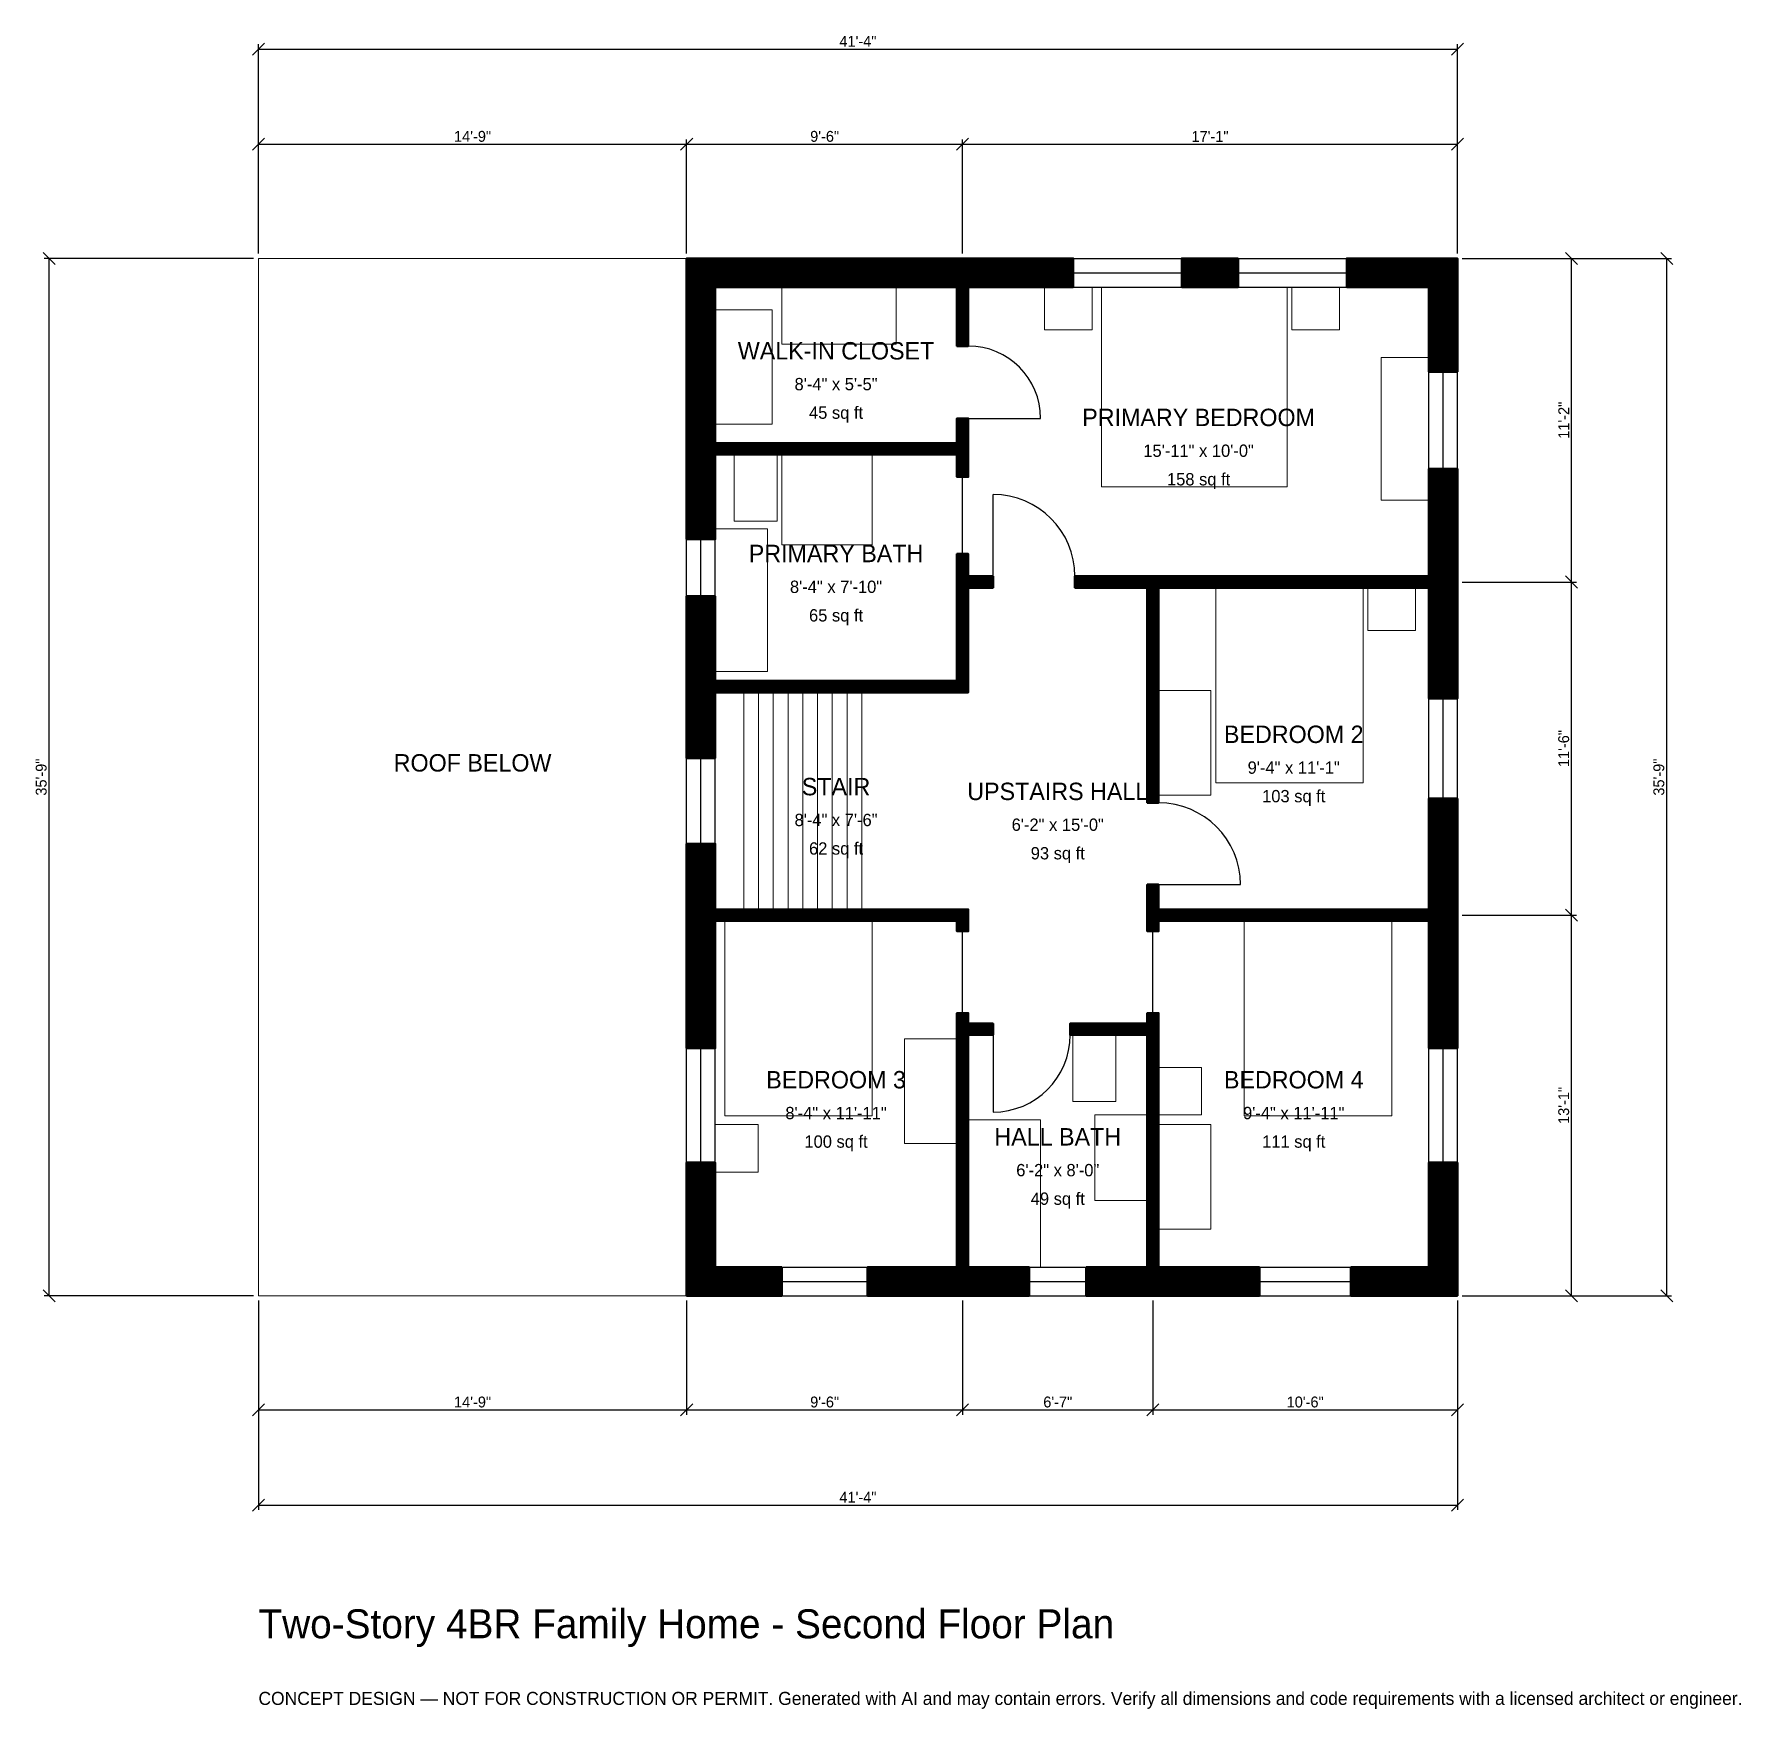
# Model space of a CAD drawing. Header units: inches. Extents: x -93 to 613, y -171 to 522.
import ezdxf
from ezdxf.enums import TextEntityAlignment as Align

# ---------------------------------------------------------------- set-up
doc = ezdxf.new("R2010")
doc.units = ezdxf.units.IN
doc.header["$MEASUREMENT"] = 0
doc.linetypes.add('DASHED', pattern=[0.6, 0.5, -0.1])
for name, color, linetype, lineweight in [('A-ANNO-DIMS', 1, 'Continuous', 13), ('A-ANNO-TEXT', 7, 'Continuous', 18), ('A-AREA-IDEN', 7, 'Continuous', 18), ('A-DOOR', 2, 'Continuous', 25), ('A-FLOR-FIXT', 9, 'Continuous', 13), ('A-FLOR-STRS', 3, 'Continuous', 18), ('A-FURN', 9, 'Continuous', 13), ('A-GLAZ', 4, 'Continuous', 25), ('A-SITE-PAVE', 8, 'Continuous', 13), ('A-WALL', 7, 'Continuous', 50), ('A-WALL-PATT', 8, 'Continuous', 13)]:
    doc.layers.add(name, color=color, linetype=linetype, lineweight=lineweight)
doc.dimstyles.new('PLAN', dxfattribs={"dimtxt": 4.5, "dimasz": 3, "dimexe": 2, "dimexo": 2, "dimgap": 1, "dimtad": 1, "dimdec": 0, "dimlunit": 4, "dimtsz": 2.5, "dimcen": 2.5, "dimclrd": 1, "dimclre": 1, "dimazin": 3, "dimtfac": 1, "dimtmove": 0, "dimatfit": 3})

msp = doc.modelspace()

# ---------------------------------------------------------------- hatches: boundary and pattern name
at = {"layer": 'A-WALL-PATT'}
h = msp.add_hatch(dxfattribs=at)
h.set_pattern_fill('ANSI31', color=8, scale=0.8)
h.paths.add_polyline_path([(285.4331, 0), (251.9685, 0), (251.9685, 11.811), (285.4331, 11.811), (288.9764, 11.811), (288.9764, 107.874), (288.9764, 112.5984), (288.9764, 116.9291), (293.7008, 116.9291), (293.7008, 112.5984), (303.937, 112.5984), (303.937, 107.874), (293.7008, 107.874), (293.7008, 11.811), (297.2441, 11.811), (318.8976, 11.811), (318.8976, 0), (297.2441, 0), (293.7008, 0), (293.7008, 0), (288.9764, 0), (288.9764, 0), (285.4331, 0)])
h.paths.add_polyline_path([(188.9764, 0), (188.9764, 0), (177.1654, 0), (177.1654, 0), (177.1653, 0), (177.1653, 11.811), (177.1654, 11.811), (177.1654, 55.1181), (188.9764, 55.1181), (188.9764, 11.811), (216.5354, 11.811), (216.5354, 0), (188.9764, 0)])
h.paths.add_polyline_path([(177.1654, 151.5748), (177.1654, 155.1181), (177.1653, 155.1181), (177.1653, 159.8425), (177.1654, 159.8425), (177.1654, 163.3858), (177.1654, 187.0079), (188.9764, 187.0079), (188.9764, 163.3858), (188.9764, 159.8425), (288.9764, 159.8425), (293.7008, 159.8425), (293.7008, 155.1181), (293.7008, 150.7874), (288.9764, 150.7874), (288.9764, 155.1181), (188.9764, 155.1181), (188.9764, 151.5748), (188.9764, 102.3622), (177.1654, 102.3622), (177.1654, 151.5748)])
h.paths.add_polyline_path([(177.1654, 246.063), (177.1654, 249.6063), (177.1653, 249.6063), (177.1653, 254.3307), (177.1654, 254.3307), (177.1654, 257.874), (177.1654, 289.3701), (188.9764, 289.3701), (188.9764, 257.874), (188.9764, 254.3307), (288.9764, 254.3307), (288.9764, 292.9134), (288.9764, 297.6378), (288.9764, 306.8898), (293.7008, 306.8898), (293.7008, 297.6378), (303.937, 297.6378), (303.937, 292.9134), (293.7008, 292.9134), (293.7008, 254.3307), (293.7008, 249.6063), (288.9764, 249.6063), (188.9764, 249.6063), (188.9764, 246.063), (188.9764, 222.4409), (177.1654, 222.4409), (177.1654, 246.063)])
h.paths.add_polyline_path([(177.1654, 344.4882), (177.1654, 348.0315), (177.1653, 348.0315), (177.1653, 352.7559), (177.1654, 352.7559), (177.1654, 356.2992), (177.1654, 417.3228), (177.1653, 417.3228), (177.1653, 429.1339), (177.1654, 429.1339), (177.1654, 429.1339), (188.9764, 429.1339), (188.9764, 429.1339), (285.4331, 429.1339), (288.9764, 429.1339), (288.9764, 429.1339), (293.7008, 429.1339), (293.7008, 429.1339), (297.2441, 429.1339), (337.1391, 429.1339), (337.1391, 417.3228), (297.2441, 417.3228), (293.7008, 417.3228), (293.7008, 392.9134), (288.9764, 392.9134), (288.9764, 417.3228), (285.4331, 417.3228), (188.9764, 417.3228), (188.9764, 356.2992), (188.9764, 352.7559), (288.9764, 352.7559), (288.9764, 362.9921), (293.7008, 362.9921), (293.7008, 352.7559), (293.7008, 348.0315), (293.7008, 338.7795), (288.9764, 338.7795), (288.9764, 348.0315), (188.9764, 348.0315), (188.9764, 344.4882), (188.9764, 312.9921), (177.1654, 312.9921), (177.1654, 344.4882)])
h.paths.add_polyline_path([(405.3806, 429.1339), (405.3806, 417.3228), (382.021, 417.3228), (382.021, 429.1339), (405.3806, 429.1339)])
h.paths.add_polyline_path([(484.252, 429.1339), (484.252, 429.1339), (496.063, 429.1339), (496.063, 429.1339), (496.063, 429.1339), (496.063, 417.3228), (496.063, 417.3228), (496.063, 382.2835), (484.252, 382.2835), (484.252, 417.3228), (450.2625, 417.3228), (450.2625, 429.1339), (484.252, 429.1339)])
h.paths.add_polyline_path([(496.063, 301.1811), (496.063, 297.6378), (496.063, 297.6378), (496.063, 292.9134), (496.063, 292.9134), (496.063, 289.3701), (496.063, 247.0472), (484.252, 247.0472), (484.252, 289.3701), (484.252, 292.9134), (372.4409, 292.9134), (372.4409, 203.937), (367.7165, 203.937), (367.7165, 292.9134), (337.7953, 292.9134), (337.7953, 297.6378), (367.7165, 297.6378), (372.4409, 297.6378), (484.252, 297.6378), (484.252, 301.1811), (484.252, 342.126), (496.063, 342.126), (496.063, 301.1811)])
h.paths.add_polyline_path([(496.063, 163.3858), (496.063, 159.8425), (496.063, 159.8425), (496.063, 155.1181), (496.063, 155.1181), (496.063, 151.5748), (496.063, 102.3622), (484.252, 102.3622), (484.252, 151.5748), (484.252, 155.1181), (372.4409, 155.1181), (372.4409, 150.7874), (367.7165, 150.7874), (367.7165, 155.1181), (367.7165, 159.8425), (367.7165, 170.0787), (372.4409, 170.0787), (372.4409, 159.8425), (484.252, 159.8425), (484.252, 163.3858), (484.252, 205.7087), (496.063, 205.7087), (496.063, 163.3858)])
h.paths.add_polyline_path([(496.063, 11.811), (496.063, 11.811), (496.063, 0), (496.063, 0), (496.063, 0), (484.252, 0), (484.252, 0), (451.9685, 0), (451.9685, 11.811), (484.252, 11.811), (484.252, 55.1181), (496.063, 55.1181), (496.063, 11.811)])
h.paths.add_polyline_path([(375.9843, 0), (372.4409, 0), (372.4409, 0), (367.7165, 0), (367.7165, 0), (364.1732, 0), (342.5197, 0), (342.5197, 11.811), (364.1732, 11.811), (367.7165, 11.811), (367.7165, 107.874), (335.8268, 107.874), (335.8268, 112.5984), (367.7165, 112.5984), (367.7165, 116.9291), (372.4409, 116.9291), (372.4409, 112.5984), (372.4409, 107.874), (372.4409, 11.811), (375.9843, 11.811), (414.1732, 11.811), (414.1732, 0), (375.9843, 0)])

# ---------------------------------------------------------------- linework, layer by layer
at = {"layer": 'A-DOOR'}
for p, q in [((293.7008, 362.9921), (323.622, 362.9921)), ((291.3386, 306.8898), (291.3386, 338.7795)), ((303.937, 297.6378), (303.937, 331.4961)), ((372.4409, 170.0787), (406.2992, 170.0787)), ((291.3386, 116.9291), (291.3386, 150.7874)), ((370.0787, 116.9291), (370.0787, 150.7874)), ((303.937, 107.874), (303.937, 75.9843))]:
    msp.add_line(p, q, dxfattribs=at)
for centre, radius, start, end in [((293.7008, 362.9921), 29.9213, 0, 90), ((303.937, 297.6378), 33.8583, 0, 90), ((372.4409, 170.0787), 33.8583, 0, 90), ((303.937, 107.874), 31.8898, 270, 360)]:
    msp.add_arc(centre, radius, start, end, dxfattribs=at)
at = {"layer": 'A-FLOR-FIXT'}
for points in [[(196.8504, 320.4724), (214.5669, 320.4724), (214.5669, 348.0315), (196.8504, 348.0315)], [(216.5354, 310.6299), (253.937, 310.6299), (253.937, 348.0315), (216.5354, 348.0315)], [(188.9764, 258.2677), (210.6299, 258.2677), (210.6299, 317.3228), (188.9764, 317.3228)], [(337.0079, 80.315), (354.7244, 80.315), (354.7244, 107.874), (337.0079, 107.874)], [(293.7008, 11.811), (323.622, 11.811), (323.622, 72.8346), (293.7008, 72.8346)], [(346.063, 39.3701), (367.7165, 39.3701), (367.7165, 74.8031), (346.063, 74.8031)]]:
    msp.add_lwpolyline(points, close=True, dxfattribs=at)
at = {"layer": 'A-FLOR-STRS'}
for p, q in [((200.7874, 159.8425), (200.7874, 249.6063)), ((206.8898, 159.8425), (206.8898, 249.6063)), ((212.9921, 159.8425), (212.9921, 249.6063)), ((219.0945, 159.8425), (219.0945, 249.6063)), ((225.1969, 159.8425), (225.1969, 249.6063)), ((231.2992, 159.8425), (231.2992, 249.6063)), ((237.4016, 159.8425), (237.4016, 249.6063)), ((243.5039, 159.8425), (243.5039, 249.6063)), ((249.6063, 159.8425), (249.6063, 249.6063))]:
    msp.add_line(p, q, dxfattribs=at)
at = {"layer": 'A-FURN'}
for points in [[(216.5354, 393.7008), (263.7795, 393.7008), (263.7795, 417.3228), (216.5354, 417.3228)], [(325.1969, 399.6063), (344.8819, 399.6063), (344.8819, 417.3228), (325.1969, 417.3228)], [(348.8189, 334.6457), (425.5906, 334.6457), (425.5906, 417.3228), (348.8189, 417.3228)], [(427.5591, 399.6063), (447.2441, 399.6063), (447.2441, 417.3228), (427.5591, 417.3228)], [(188.9764, 360.6299), (212.5984, 360.6299), (212.5984, 407.874), (188.9764, 407.874)], [(464.5669, 329.1339), (484.252, 329.1339), (484.252, 388.189), (464.5669, 388.189)], [(396.063, 212.2047), (457.0866, 212.2047), (457.0866, 292.9134), (396.063, 292.9134)], [(459.0551, 275.1969), (478.7402, 275.1969), (478.7402, 292.9134), (459.0551, 292.9134)], [(372.4409, 207.0866), (394.0945, 207.0866), (394.0945, 250.3937), (372.4409, 250.3937)], [(192.9134, 74.4094), (253.937, 74.4094), (253.937, 155.1181), (192.9134, 155.1181)], [(407.874, 74.4094), (468.8976, 74.4094), (468.8976, 155.1181), (407.874, 155.1181)], [(267.3228, 62.9921), (288.9764, 62.9921), (288.9764, 106.2992), (267.3228, 106.2992)], [(372.4409, 74.8031), (390.1575, 74.8031), (390.1575, 94.4882), (372.4409, 94.4882)], [(188.9764, 51.1811), (206.6929, 51.1811), (206.6929, 70.8661), (188.9764, 70.8661)], [(372.4409, 27.5591), (394.0945, 27.5591), (394.0945, 70.8661), (372.4409, 70.8661)]]:
    msp.add_lwpolyline(points, close=True, dxfattribs=at)
at = {"layer": 'A-GLAZ'}
for p, q in [((337.1391, 429.1339), (382.021, 429.1339)), ((405.3806, 429.1339), (450.2625, 429.1339)), ((337.1391, 423.2283), (382.021, 423.2283)), ((337.1391, 417.3228), (382.021, 417.3228)), ((405.3806, 423.2283), (450.2625, 423.2283)), ((405.3806, 417.3228), (450.2625, 417.3228)), ((484.252, 342.126), (484.252, 382.2835)), ((490.1575, 342.126), (490.1575, 382.2835)), ((496.063, 342.126), (496.063, 382.2835)), ((177.1654, 289.3701), (177.1654, 312.9921)), ((183.0709, 289.3701), (183.0709, 312.9921)), ((188.9764, 289.3701), (188.9764, 312.9921)), ((484.252, 205.7087), (484.252, 247.0472)), ((490.1575, 205.7087), (490.1575, 247.0472)), ((496.063, 205.7087), (496.063, 247.0472)), ((177.1654, 187.0079), (177.1654, 222.4409)), ((183.0709, 187.0079), (183.0709, 222.4409)), ((188.9764, 187.0079), (188.9764, 222.4409)), ((177.1654, 55.1181), (177.1654, 102.3622)), ((183.0709, 55.1181), (183.0709, 102.3622)), ((188.9764, 55.1181), (188.9764, 102.3622)), ((484.252, 55.1181), (484.252, 102.3622)), ((490.1575, 55.1181), (490.1575, 102.3622)), ((496.063, 55.1181), (496.063, 102.3622)), ((216.5354, 11.811), (251.9685, 11.811)), ((318.8976, 11.811), (342.5197, 11.811)), ((414.1732, 11.811), (451.9685, 11.811)), ((216.5354, 5.9055), (251.9685, 5.9055)), ((216.5354, 0), (251.9685, 0)), ((318.8976, 5.9055), (342.5197, 5.9055)), ((318.8976, 0), (342.5197, 0)), ((414.1732, 5.9055), (451.9685, 5.9055)), ((414.1732, 0), (451.9685, 0))]:
    msp.add_line(p, q, dxfattribs=at)
at = {"layer": 'A-SITE-PAVE', "linetype": 'DASHED'}
msp.add_lwpolyline([(0, 0), (177.1654, 0), (177.1654, 429.1339), (0, 429.1339)], close=True, dxfattribs=at)
at = {"layer": 'A-WALL'}
for points in [[(177.1654, 344.4882), (177.1654, 348.0315), (177.1653, 348.0315), (177.1653, 352.7559), (177.1654, 352.7559), (177.1654, 356.2992), (177.1654, 417.3228), (177.1653, 417.3228), (177.1653, 429.1339), (177.1654, 429.1339), (177.1654, 429.1339), (188.9764, 429.1339), (188.9764, 429.1339), (285.4331, 429.1339), (288.9764, 429.1339), (288.9764, 429.1339), (293.7008, 429.1339), (293.7008, 429.1339), (297.2441, 429.1339), (337.1391, 429.1339), (337.1391, 417.3228), (297.2441, 417.3228), (293.7008, 417.3228), (293.7008, 392.9134), (288.9764, 392.9134), (288.9764, 417.3228), (285.4331, 417.3228), (188.9764, 417.3228), (188.9764, 356.2992), (188.9764, 352.7559), (288.9764, 352.7559), (288.9764, 362.9921), (293.7008, 362.9921), (293.7008, 352.7559), (293.7008, 348.0315), (293.7008, 338.7795), (288.9764, 338.7795), (288.9764, 348.0315), (188.9764, 348.0315), (188.9764, 344.4882), (188.9764, 312.9921), (177.1654, 312.9921), (177.1654, 344.4882)], [(405.3806, 429.1339), (405.3806, 417.3228), (382.021, 417.3228), (382.021, 429.1339), (405.3806, 429.1339)], [(484.252, 429.1339), (484.252, 429.1339), (496.063, 429.1339), (496.063, 429.1339), (496.063, 429.1339), (496.063, 417.3228), (496.063, 417.3228), (496.063, 382.2835), (484.252, 382.2835), (484.252, 417.3228), (450.2625, 417.3228), (450.2625, 429.1339), (484.252, 429.1339)], [(496.063, 301.1811), (496.063, 297.6378), (496.063, 297.6378), (496.063, 292.9134), (496.063, 292.9134), (496.063, 289.3701), (496.063, 247.0472), (484.252, 247.0472), (484.252, 289.3701), (484.252, 292.9134), (372.4409, 292.9134), (372.4409, 203.937), (367.7165, 203.937), (367.7165, 292.9134), (337.7953, 292.9134), (337.7953, 297.6378), (367.7165, 297.6378), (372.4409, 297.6378), (484.252, 297.6378), (484.252, 301.1811), (484.252, 342.126), (496.063, 342.126), (496.063, 301.1811)], [(177.1654, 246.063), (177.1654, 249.6063), (177.1653, 249.6063), (177.1653, 254.3307), (177.1654, 254.3307), (177.1654, 257.874), (177.1654, 289.3701), (188.9764, 289.3701), (188.9764, 257.874), (188.9764, 254.3307), (288.9764, 254.3307), (288.9764, 292.9134), (288.9764, 297.6378), (288.9764, 306.8898), (293.7008, 306.8898), (293.7008, 297.6378), (303.937, 297.6378), (303.937, 292.9134), (293.7008, 292.9134), (293.7008, 254.3307), (293.7008, 249.6063), (288.9764, 249.6063), (188.9764, 249.6063), (188.9764, 246.063), (188.9764, 222.4409), (177.1654, 222.4409), (177.1654, 246.063)], [(496.063, 163.3858), (496.063, 159.8425), (496.063, 159.8425), (496.063, 155.1181), (496.063, 155.1181), (496.063, 151.5748), (496.063, 102.3622), (484.252, 102.3622), (484.252, 151.5748), (484.252, 155.1181), (372.4409, 155.1181), (372.4409, 150.7874), (367.7165, 150.7874), (367.7165, 155.1181), (367.7165, 159.8425), (367.7165, 170.0787), (372.4409, 170.0787), (372.4409, 159.8425), (484.252, 159.8425), (484.252, 163.3858), (484.252, 205.7087), (496.063, 205.7087), (496.063, 163.3858)], [(177.1654, 151.5748), (177.1654, 155.1181), (177.1653, 155.1181), (177.1653, 159.8425), (177.1654, 159.8425), (177.1654, 163.3858), (177.1654, 187.0079), (188.9764, 187.0079), (188.9764, 163.3858), (188.9764, 159.8425), (288.9764, 159.8425), (293.7008, 159.8425), (293.7008, 155.1181), (293.7008, 150.7874), (288.9764, 150.7874), (288.9764, 155.1181), (188.9764, 155.1181), (188.9764, 151.5748), (188.9764, 102.3622), (177.1654, 102.3622), (177.1654, 151.5748)], [(285.4331, 0), (251.9685, 0), (251.9685, 11.811), (285.4331, 11.811), (288.9764, 11.811), (288.9764, 107.874), (288.9764, 112.5984), (288.9764, 116.9291), (293.7008, 116.9291), (293.7008, 112.5984), (303.937, 112.5984), (303.937, 107.874), (293.7008, 107.874), (293.7008, 11.811), (297.2441, 11.811), (318.8976, 11.811), (318.8976, 0), (297.2441, 0), (293.7008, 0), (293.7008, 0), (288.9764, 0), (288.9764, 0), (285.4331, 0)], [(375.9843, 0), (372.4409, 0), (372.4409, 0), (367.7165, 0), (367.7165, 0), (364.1732, 0), (342.5197, 0), (342.5197, 11.811), (364.1732, 11.811), (367.7165, 11.811), (367.7165, 107.874), (335.8268, 107.874), (335.8268, 112.5984), (367.7165, 112.5984), (367.7165, 116.9291), (372.4409, 116.9291), (372.4409, 112.5984), (372.4409, 107.874), (372.4409, 11.811), (375.9843, 11.811), (414.1732, 11.811), (414.1732, 0), (375.9843, 0)], [(188.9764, 0), (188.9764, 0), (177.1654, 0), (177.1654, 0), (177.1653, 0), (177.1653, 11.811), (177.1654, 11.811), (177.1654, 55.1181), (188.9764, 55.1181), (188.9764, 11.811), (216.5354, 11.811), (216.5354, 0), (188.9764, 0)], [(496.063, 11.811), (496.063, 11.811), (496.063, 0), (496.063, 0), (496.063, 0), (484.252, 0), (484.252, 0), (451.9685, 0), (451.9685, 11.811), (484.252, 11.811), (484.252, 55.1181), (496.063, 55.1181), (496.063, 11.811)]]:
    msp.add_lwpolyline(points, close=True, dxfattribs=at)

# ---------------------------------------------------------------- texts
at = {"layer": 'A-ANNO-TEXT'}
for s, height, p in [('Two-Story 4BR Family Home - Second Floor Plan', 12, (0, -141.7323)), ('CONCEPT DESIGN — NOT FOR CONSTRUCTION OR PERMIT. Generated with AI and may contain errors. Verify all dimensions and code requirements with a licensed architect or engineer.', 5.4, (0, -169.2913))]:
    msp.add_text(s, height=height, dxfattribs=at).set_placement(p)
at = {"layer": 'A-AREA-IDEN'}
for s, height, p in [('WALK-IN CLOSET', 7.2, (238.9764, 390.9449)), ('8\'-4" x 5\'-5"', 5.1, (238.9764, 377.1654)), ('45 sq ft', 5.1, (238.9764, 365.3543)), ('PRIMARY BEDROOM', 7.2, (388.9764, 363.3858)), ('15\'-11" x 10\'-0"', 5.1, (388.9764, 349.6063)), ('158 sq ft', 5.1, (388.9764, 337.7953)), ('PRIMARY BATH', 7.2, (238.9764, 307.0866)), ('8\'-4" x 7\'-10"', 5.1, (238.9764, 293.3071)), ('65 sq ft', 5.1, (238.9764, 281.4961)), ('BEDROOM 2', 7.2, (428.3465, 232.2835)), ('ROOF BELOW', 7.2, (88.5827, 220.4724)), ('9\'-4" x 11\'-1"', 5.1, (428.3465, 218.5039)), ('STAIR', 7.2, (238.9764, 210.6299)), ('UPSTAIRS HALL', 7.2, (330.7087, 208.6614)), ('103 sq ft', 5.1, (428.3465, 206.6929)), ('8\'-4" x 7\'-6"', 5.1, (238.9764, 196.8504)), ('6\'-2" x 15\'-0"', 5.1, (330.7087, 194.8819)), ('62 sq ft', 5.1, (238.9764, 185.0394)), ('93 sq ft', 5.1, (330.7087, 183.0709)), ('BEDROOM 3', 7.2, (238.9764, 89.3701)), ('BEDROOM 4', 7.2, (428.3465, 89.3701)), ('8\'-4" x 11\'-11"', 5.1, (238.9764, 75.5906)), ('9\'-4" x 11\'-11"', 5.1, (428.3465, 75.5906)), ('100 sq ft', 5.1, (238.9764, 63.7795)), ('HALL BATH', 7.2, (330.7087, 65.748)), ('111 sq ft', 5.1, (428.3465, 63.7795)), ('6\'-2" x 8\'-0"', 5.1, (330.7087, 51.9685)), ('49 sq ft', 5.1, (330.7087, 40.1575))]:
    msp.add_text(s, height=height, dxfattribs=at).set_placement(p, align=Align.MIDDLE_CENTER)

# ---------------------------------------------------------------- dimensions: what is measured, and where the dimension line sits
at = {"layer": 'A-ANNO-DIMS'}
for base, p1, p2, text in [((0, 515.748), (0, 429.1339), (496.063, 429.1339), '41\'-4"'), ((0, 476.378), (0, 429.1339), (177.1654, 429.1339), '14\'-9"'), ((177.1654, 476.378), (177.1654, 429.1339), (291.3386, 429.1339), '9\'-6"'), ((291.3386, 476.378), (291.3386, 429.1339), (496.063, 429.1339), '17\'-1"'), ((0, -47.2441), (0, 0), (177.1654, 0), '14\'-9"'), ((0, -86.6142), (0, 0), (496.063, 0), '41\'-4"'), ((177.1654, -47.2441), (177.1654, 0), (291.3386, 0), '9\'-6"'), ((291.3386, -47.2441), (291.3386, 0), (370.0787, 0), '6\'-7"'), ((370.0787, -47.2441), (370.0787, 0), (496.063, 0), '10\'-6"')]:
    msp.add_linear_dim(base=base, p1=p1, p2=p2, text=text, dimstyle='PLAN', dxfattribs=at).render()
for base, p1, p2, text in [((-86.6142, 0), (0, 0), (0, 429.1339), '35\'-9"'), ((543.3071, 295.2756), (496.063, 295.2756), (496.063, 429.1339), '11\'-2"'), ((582.6772, 0), (496.063, 0), (496.063, 429.1339), '35\'-9"'), ((543.3071, 157.4803), (496.063, 157.4803), (496.063, 295.2756), '11\'-6"'), ((543.3071, 0), (496.063, 0), (496.063, 157.4803), '13\'-1"')]:
    msp.add_linear_dim(base=base, p1=p1, p2=p2, angle=90, text=text, dimstyle='PLAN', dxfattribs=at).render()

doc.saveas('drawing.dxf')
